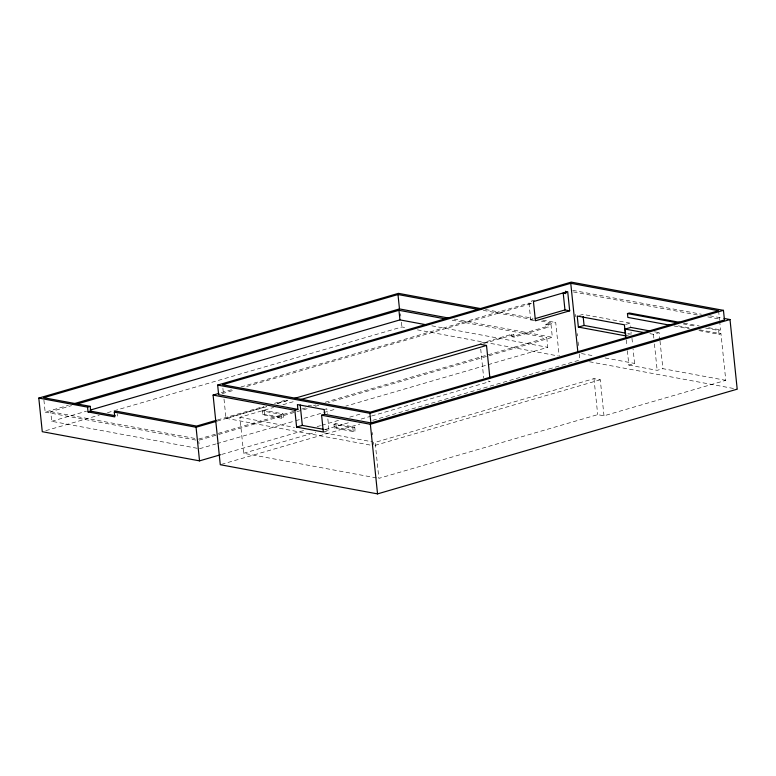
<?xml version="1.0" encoding="UTF-8"?>
<svg xmlns="http://www.w3.org/2000/svg" width="776" height="776" viewBox="0 0 776 776"><rect width="100%" height="100%" fill="white"/><g stroke="black" fill="none" stroke-linecap="round" stroke-linejoin="round"><path stroke-width="0.58" stroke-dasharray="3.88 2.91" d="M43.912 400.115L45.153 412.114L68.385 405.353M197.172 448.285L51.711 421.3L50.712 411.697L71.605 405.615M51.711 421.3L86.534 411.164M45.765 430.67L99.309 415.082M107.457 412.706L401.929 326.958L406.692 327.841M534.664 300.176L531.24 301.175L531.492 303.571L245.4 386.885M221.218 392.724L231.665 389.678M240.958 386.972L528.97 303.106L531.492 303.571M222.14 393.655L234.934 389.93M528.97 303.106L530.706 319.916L532.996 319.246M217.455 419.971L263.976 406.43M274.442 403.384L287.227 399.659M480.257 343.448L511.656 334.31L513.857 334.718L514.1 337.114L548.351 327.142L548.108 324.746L545.906 324.329L546.149 326.735L548.351 327.142M545.906 324.329L550.853 322.894L552.337 337.298L328.132 402.589M224.012 399.106L225.991 418.312L266.624 406.478M277.071 403.433L289.846 399.718M579.507 315.386L582.931 314.387L630.112 323.136L630.461 326.454M217.018 421.155L267.07 406.575M277.546 403.53L290.35 399.795M483.584 343.525L513.857 334.718M548.108 324.746L555.723 322.525L559.195 356.135M511.656 334.31L511.898 336.706L546.149 326.735M376.496 477.919L243.615 453.271L239.9 417.265L273.637 407.439M282.939 404.733L294.57 401.337M262.249 410.911L264.15 410.358L283.027 413.86L283.424 417.701L281.523 418.254L262.647 414.753L262.249 410.911L281.125 414.413L283.027 413.86M262.647 414.753L264.548 414.2L283.424 417.701M198.549 439.119L217.115 433.716M218.279 433.377L293.726 411.406M301.854 409.039L306.501 407.681M313.465 405.654L315.784 404.985M325.066 402.278L546.779 337.715L547.769 347.318L345.795 406.139M199.18 440.137L308.382 408.341M315.347 406.304L318.839 405.295M324.145 409.534L326.812 408.758L327.307 413.56M625.543 324.475L630.112 323.136M199.539 448.722L215.786 443.988M216.95 443.659L294.725 421.009M295.879 420.67L299.361 419.651M304.008 418.303L322.583 412.89M323.738 412.56L336.512 408.836M625.543 335.843L631.257 334.184L631.024 331.973M221.655 454.426L304.289 430.36M317.093 426.635L320.585 425.617M321.749 425.277L340.373 419.855M349.685 417.139L362.489 413.414M333.961 424.21L335.863 423.657L354.739 427.159L355.136 431L353.235 431.553L334.359 428.051L333.961 424.21L352.837 427.712L354.739 427.159M243.615 453.271L315.745 432.271M325.047 429.565L350.645 422.105M361.112 419.059L370.414 416.353M371.578 416.014L490.238 381.462L488.143 381.074M649.91 333.67L653.44 334.32L659.154 332.661L659.901 339.869M334.359 428.051L336.26 427.498L355.136 431M323.34 432.028L329.043 430.36L327.802 418.361M221.441 464.378L359.948 424.045M372.752 420.311L578.77 360.326M705.636 328.064L718.663 330.479L720.574 329.926L719.701 321.526M698.924 330.586L719.061 334.32L720.972 333.767L725.783 380.347L603.99 415.81L597.704 414.636L378.863 478.365L375.147 442.349L593.98 378.63L600.275 379.794L603.99 415.81M627.367 350.684L628.861 365.089L634.564 363.42L633.08 349.016M374.983 445.395L600.275 379.794M628.861 365.089L657.165 370.336L662.879 368.678L725.783 380.347M572.736 290.36L701.407 314.231M709.749 315.784L722.854 318.209M573.396 291.931L699.467 315.328M707.79 316.87L719.692 319.072M683.85 323.117L699.244 325.969M708.721 327.734L720.574 329.926M683.132 323.893L696.159 326.308M678.321 325.852L690.165 328.054M699.642 329.81L720.972 333.767M674.053 325.969L689.447 328.83M654.44 331.788L659.154 332.661M627.716 333.525L631.257 334.184M485.427 309.488L533.083 318.325M542.608 320.09L555.723 322.525M483.312 310.361L533.073 319.596M541.376 321.138L550.853 322.894M530.706 319.916L535.43 320.789M453.989 319.052L552.337 337.298M452.165 320.168L546.779 337.715M511.898 336.706L514.1 337.114M431.873 325.823L547.769 347.318M581.486 353.575L594.465 355.98M605.076 357.949L634.564 363.42M417.41 329.839L558.002 355.912M589.469 361.752L737.2 389.164M308.217 405.305L311.7 405.955M324.397 429.506L329.043 430.36M239.9 417.265L294.473 427.382M324.135 432.892L372.771 441.913M225.991 418.312L372.645 445.521M50.712 411.697L196.183 438.683M45.153 412.114L198.016 440.477M718.586 310.72L719.575 320.323M718.663 330.479L719.061 334.32M660.017 341.062L662.879 368.678M653.44 334.32L653.945 339.122M654.44 343.923L657.165 370.336M631.965 338.21L632.585 344.214M626.251 339.878L626.872 345.883M593.98 378.63L597.704 414.636M575.22 314.367L575.472 316.773M577.208 333.573L577.451 335.979M578.072 341.974L578.45 345.582M579.313 353.982L579.934 359.986M480.722 349.084L483.7 377.893M400.561 313.756L400.814 316.162M401.425 322.156L401.929 326.958M372.461 432.533L372.713 434.929M373.45 442.136L373.702 444.532M352.837 427.712L353.235 431.553M335.863 423.657L336.26 427.498M281.125 414.413L281.523 418.254M264.15 410.358L264.548 414.2M222.896 388.301L223.517 394.305M198.792 441.525L199.044 443.92M117.195 413.705L117.448 416.111"/><path stroke-width="1.16" d="M220.491 454.765L199.539 460.866L42.273 431.689L38.8 398.078L398.457 293.347L481.847 308.819M478.569 309.478L397.991 294.531L43.669 397.71L90.22 406.352L90.714 411.154L115.12 415.674M73.031 403.995L399.475 308.935L449.246 318.17M76.252 404.257L398.951 310.293L446.258 319.072M38.8 398.078L87.552 407.128L90.22 406.352M90.016 410.145L399.941 319.896L425.956 324.727M87.552 407.128L88.047 411.93L90.714 411.154M88.047 411.93L114.78 416.887L114.285 412.085L116.953 411.309L196.532 426.072L216.3 420.311M324.649 414.335L324.145 409.534L297.412 404.577L297.906 409.379L218.648 394.674L217.658 385.071L571.214 282.115L723.455 310.351L724.444 319.954L370.88 422.91L324.649 414.335L321.603 415.218L323.34 432.028L296.607 427.072L294.861 410.261L213.09 395.091L220.277 464.717L377.543 493.885L737.2 389.164L730.003 319.537L724.047 318.432M570.758 283.298L222.518 384.702L370.356 412.124L718.586 310.72L570.758 283.298L577.829 351.722M213.09 395.091L218.89 393.403M569.681 310.817L535.43 320.789L533.442 301.583L567.692 291.611L569.681 310.817L564.957 309.934L563.221 293.134L566.393 292.212M535.275 318.577L564.957 309.934M294.482 398.369L480.228 344.282L486.513 345.446L489.869 377.854M114.285 412.085L196.066 427.256L215.854 421.494M300.39 399.65L486.513 345.446M578.362 327.094L625.543 335.843L624.408 324.805L577.228 316.045L578.362 327.094L584.076 325.435L625.359 333.088M294.861 410.261L297.906 409.379M670.493 325.309L627.852 317.403L627.454 313.562L629.355 313.009L680.29 322.457M626.009 337.473L625.136 329.072L630.849 327.414L649.716 330.915M296.607 427.072L302.31 425.403L323.233 429.283M217.658 385.071L369.89 413.307L723.455 310.351M321.603 415.218L370.356 424.268L730.003 319.537M563.221 293.134L565.743 293.6L565.491 291.194M627.454 313.562L678.389 323.01M625.136 329.072L644.012 332.574M583.164 316.598L584.076 325.435M397.991 294.531L399.475 308.935M398.951 310.293L399.941 319.896M369.89 413.307L370.88 422.91M370.356 424.268L377.543 493.885M300.205 404.994L302.31 425.403M196.066 427.256L199.539 460.866"/></g></svg>
